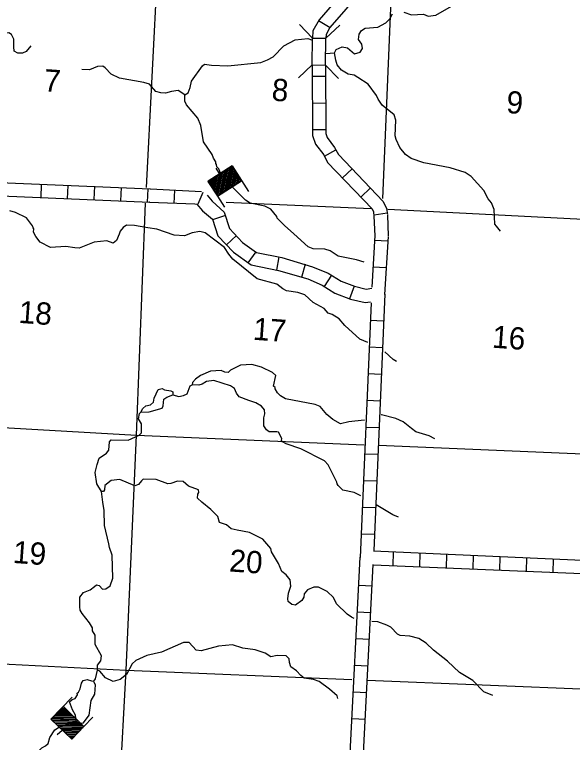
# Model space of a CAD drawing. Extents: x -2721949 to 2144400, y 208501 to 16582360.
# Drawn here: x 642544 to 655112, y 16422419 to 16438807 of the extents above; entities that cross this region are included whole.
import ezdxf

# ---------------------------------------------------------------- set-up
doc = ezdxf.new("R2010")
doc.units = 0
for name, color, linetype in [('L13', 7, 'Continuous'), ('L14', 7, 'Continuous'), ('L18', 7, 'Continuous'), ('L3', 7, 'Continuous'), ('L6', 7, 'Continuous'), ('L8', 7, 'Continuous')]:
    doc.layers.add(name, color=color, linetype=linetype)

msp = doc.modelspace()

# ---------------------------------------------------------------- linework, layer by layer
at = {"layer": 'L13'}
for points in [[(645514, 16434915), (645773, 16439901), (645975, 16444924)], [(651235, 16443835), (651046, 16439680), (650836, 16434666)], [(644485, 16413505), (644771, 16418766), (645059, 16424043), (645289, 16429340), (645498, 16434564)], [(647315, 16434584), (650577, 16434442)], [(650952, 16434423), (656089, 16434162), (661390, 16433982), (666661, 16433728), (671797, 16433459)], [(640313, 16429623), (645289, 16429340), (650420, 16429122)], [(650746, 16429115), (655877, 16428897), (661167, 16428675), (666258, 16428476)], [(640073, 16424301), (645059, 16424043), (650140, 16423836)], [(650491, 16423819), (655665, 16423614), (660895, 16423372), (666025, 16423137)]]:
    msp.add_lwpolyline(points, dxfattribs=at)
at = {"layer": 'L18'}
for p, q in [((649255, 16438278), (648967, 16438583)), ((649556, 16438273), (649870, 16438568)), ((649245, 16437676), (649255, 16438278)), ((649255, 16438278), (649556, 16438273)), ((649546, 16437671), (649556, 16438273)), ((649245, 16437676), (648939, 16437380)), ((649245, 16437676), (649546, 16437671)), ((649546, 16437671), (649842, 16437365))]:
    msp.add_line(p, q, dxfattribs=at)
at = {"layer": 'L3'}
for points in [[(651313, 16438858), (651485, 16438804), (651754, 16438818), (651859, 16438768), (652037, 16438797), (652386, 16438998)], [(649749, 16437949), (649788, 16438022), (649926, 16438079), (650042, 16438062), (650200, 16437925), (650328, 16437958), (650384, 16438046), (650366, 16438139), (650290, 16438245), (650307, 16438369), (650363, 16438449), (650442, 16438502), (650728, 16438523), (650911, 16438619), (651001, 16438713), (651060, 16438826)], [(642915, 16438106), (642805, 16437972), (642727, 16437936), (642618, 16437935), (642538, 16437983), (642528, 16438084), (642532, 16438251), (642473, 16438356), (642417, 16438393), (642239, 16438372), (641907, 16438179), (641728, 16438133), (641238, 16438060), (641103, 16438170), (640995, 16438177), (640941, 16438123), (640910, 16438041), (640880, 16437976), (640758, 16437910), (640434, 16437933)], [(646384, 16437003), (646454, 16437048), (646504, 16437162), (646532, 16437310), (646782, 16437652), (646827, 16437691), (646984, 16437671), (647351, 16437653), (648093, 16437725), (648240, 16437790), (648370, 16437856), (648614, 16438106), (648866, 16438239), (649153, 16438268), (649235, 16438237)], [(649556, 16437930), (649749, 16437949)], [(653494, 16433931), (653402, 16434046), (653363, 16434091), (653345, 16434418), (653289, 16434565), (653212, 16434662), (653116, 16434845), (652829, 16435158), (652694, 16435252), (652358, 16435360), (651764, 16435469), (651478, 16435565), (651350, 16435658), (651220, 16435818), (651140, 16435991), (651121, 16436076), (651130, 16436427), (651096, 16436547), (650828, 16436767), (650737, 16436899), (650701, 16436985), (650510, 16437242), (650278, 16437392), (650198, 16437440), (650058, 16437467), (649913, 16437553), (649814, 16437677), (649779, 16437780), (649749, 16437949)], [(646384, 16437003), (646232, 16437098), (646080, 16437075), (645943, 16437035), (645843, 16437042), (645728, 16437075), (645581, 16437237), (645458, 16437279), (644905, 16437377), (644718, 16437466), (644586, 16437609), (644531, 16437647), (644413, 16437639), (644231, 16437560), (644057, 16437572)], [(650423, 16433231), (650251, 16433285), (649838, 16433365), (649654, 16433487), (649532, 16433529), (649273, 16433531), (649159, 16433581), (648837, 16433872), (648624, 16434055), (648461, 16434226), (648455, 16434260), (648316, 16434429), (648179, 16434497), (647849, 16434563), (647745, 16434629), (647386, 16434989), (647192, 16435212), (647143, 16435333), (647104, 16435378), (647091, 16435429), (647076, 16435455), (647078, 16435488), (647026, 16435576), (646998, 16435653), (646802, 16435944), (646744, 16436308), (646672, 16436472), (646418, 16436775), (646382, 16436861), (646384, 16437003)], [(650502, 16431426), (650323, 16431497), (649985, 16431806), (649854, 16431958), (649702, 16432053), (649612, 16432084), (649519, 16432191), (649270, 16432326), (649081, 16432499), (648926, 16432552), (648669, 16432587), (648589, 16432635), (648454, 16432737), (648011, 16432860), (647465, 16433301), (647372, 16433409), (647275, 16433566), (646838, 16433891), (646715, 16433924), (646545, 16433895), (646373, 16433824), (646140, 16433840), (645748, 16433977), (645549, 16434008), (645243, 16434056), (645068, 16434068), (644989, 16434015), (644924, 16433928), (644903, 16433862), (644843, 16433724), (644763, 16433663), (644624, 16433715), (644338, 16433685), (644002, 16433551), (643902, 16433558), (643703, 16433589), (643358, 16433563), (643124, 16433681), (643024, 16433813), (642973, 16433909), (642978, 16433984), (642963, 16434002), (642950, 16434053), (642812, 16434230), (642569, 16434348), (642438, 16434391)], [(651149, 16430994), (651077, 16431041), (650888, 16431214)], [(650427, 16429682), (650418, 16429674), (650072, 16429641), (649885, 16429596), (649716, 16429691), (649582, 16429802), (649427, 16429980), (649314, 16430030), (648645, 16430154), (648532, 16430220), (648470, 16430292), (648418, 16430379), (648412, 16430413), (648381, 16430440), (648431, 16430679), (648353, 16430752), (648110, 16430870), (647888, 16430928), (647636, 16430912), (647411, 16430803), (647357, 16430748), (647282, 16430754), (647201, 16430793), (646957, 16430777), (646733, 16430684), (646618, 16430601), (646554, 16430522), (646542, 16430472)], [(650346, 16427972), (650192, 16428050), (649936, 16428102), (649835, 16428202), (649813, 16428245), (649807, 16428279), (649609, 16428670), (649523, 16428760), (648991, 16429032), (648664, 16429139), (648583, 16429187), (648560, 16429214), (648564, 16429264), (648490, 16429403), (648449, 16429414), (648281, 16429410), (648218, 16429456), (648157, 16429544), (648162, 16429728), (648185, 16429818), (648175, 16429911), (648106, 16429991), (647977, 16430068), (647822, 16430121), (647602, 16430203), (647541, 16430283), (647498, 16430387), (647411, 16430452), (647034, 16430571), (646865, 16430549), (646769, 16430489), (646692, 16430461), (646542, 16430472)], [(645692, 16430173), (645781, 16430368), (645866, 16430387), (645923, 16430358), (646064, 16430339), (646112, 16430311), (646107, 16430244)], [(646107, 16430244), (646247, 16430209), (646348, 16430227), (646435, 16430271), (646498, 16430450), (646542, 16430472)], [(645392, 16429852), (645577, 16429864), (645868, 16429943), (645889, 16430000), (645908, 16430150), (645978, 16430195), (646107, 16430244)], [(645392, 16429852), (645432, 16429941), (645503, 16429995), (645605, 16430021), (645677, 16430082), (645692, 16430173)], [(644502, 16428066), (644398, 16428241), (644357, 16428495), (644404, 16428676), (644448, 16428823), (644615, 16428929), (644670, 16429000), (644684, 16429191), (644720, 16429231), (645105, 16429228), (645355, 16429336), (645401, 16429391), (645407, 16429591), (645340, 16429705), (645357, 16429829), (645392, 16429852)], [(652011, 16429258), (651882, 16429326), (651587, 16429415), (651484, 16429489), (651302, 16429636), (651132, 16429715), (650812, 16429797), (650803, 16429797)], [(650197, 16425213), (650132, 16425243), (650037, 16425308), (649794, 16425543), (649729, 16425682), (649588, 16425817), (649394, 16425915), (649285, 16425915), (649147, 16425857), (649065, 16425763), (649060, 16425688), (649013, 16425616), (648871, 16425509), (648788, 16425523), (648710, 16425596), (648698, 16425656), (648715, 16425780), (648768, 16425935), (648753, 16426078), (648661, 16426194), (648566, 16426268), (648487, 16426449), (648330, 16426711), (648319, 16426787), (648141, 16426993), (647834, 16427149), (647562, 16427202), (647421, 16427229), (647319, 16427320), (647164, 16427373), (647124, 16427510), (646967, 16427663), (646762, 16427828), (646668, 16427919), (646674, 16428011), (646693, 16428043), (646690, 16428110), (646461, 16428193), (646343, 16428294), (646218, 16428303), (646064, 16428247), (645996, 16428243), (645735, 16428337), (645443, 16428350), (645407, 16428311), (645334, 16428224), (645257, 16428196), (644915, 16428338), (644721, 16428318), (644579, 16428203), (644572, 16428103), (644545, 16428072), (644502, 16428066)], [(644414, 16424047), (644414, 16424156), (644488, 16424259), (644504, 16424367), (644364, 16424628), (644362, 16424838), (644302, 16424934), (644299, 16425001), (644231, 16425115), (644070, 16425319), (644026, 16425397), (644015, 16425474), (644013, 16425691), (644096, 16425794), (644251, 16425858), (644348, 16425927), (644393, 16425965), (644451, 16425953), (644529, 16425872), (644604, 16425875), (644701, 16425943), (644755, 16426115), (644743, 16426635), (644680, 16426807), (644669, 16426891), (644573, 16427300), (644564, 16427643), (644536, 16427830), (644502, 16428066)], [(651190, 16427493), (651068, 16427544), (650691, 16427772)], [(653319, 16423473), (653116, 16423555), (652867, 16423816), (652570, 16423996), (652296, 16424250), (651979, 16424499), (651814, 16424653), (651654, 16424757), (651449, 16424813), (651232, 16424829), (651168, 16424858), (651020, 16425011), (650931, 16425060), (650727, 16425133), (650594, 16425142)], [(649825, 16423407), (649812, 16423466), (649639, 16423621), (649408, 16423788), (649278, 16423840), (649071, 16423863), (648992, 16423927), (648899, 16424034), (648771, 16424119), (648737, 16424222), (648734, 16424305), (648664, 16424369), (648463, 16424375), (648319, 16424344), (648191, 16424428), (647962, 16424503), (647688, 16424540), (647451, 16424615), (647139, 16424588), (646747, 16424482), (646639, 16424498), (646476, 16424669), (646350, 16424669), (645858, 16424454), (645526, 16424377), (645275, 16424261), (645194, 16424192), (645068, 16423950), (644926, 16423835), (644764, 16423788), (644594, 16423875), (644463, 16424027), (644414, 16424047)], [(644329, 16423802), (644366, 16423850), (644414, 16424047)], [(643964, 16423494), (643958, 16423528), (643985, 16423551), (644024, 16423623), (644050, 16423755), (644087, 16423811), (644181, 16423838), (644280, 16423806), (644329, 16423802)], [(643930, 16422902), (643993, 16422847), (644094, 16422857), (644224, 16423031), (644273, 16423363), (644350, 16423508), (644365, 16423716), (644335, 16423768), (644329, 16423802)], [(643930, 16422902), (643915, 16423037), (643847, 16423151), (643827, 16423211), (643785, 16423331), (643839, 16423386), (643908, 16423406), (643964, 16423494)], [(643070, 16422119), (643060, 16422203), (643158, 16422296), (643245, 16422340), (643299, 16422395), (643343, 16422534), (643455, 16422702), (643578, 16422785), (643810, 16422860), (643930, 16422902)]]:
    msp.add_lwpolyline(points, dxfattribs=at)
at = {"layer": 'L6'}
for p, q in [((647077, 16435346), (647159, 16435215)), ((647264, 16435283), (647150, 16434738)), ((647299, 16435297), (647176, 16434753)), ((647326, 16435320), (647202, 16434768)), ((647352, 16435335), (647229, 16434791)), ((647387, 16435357), (647264, 16434814)), ((647414, 16435381), (647299, 16434828)), ((647440, 16435395), (647326, 16434851)), ((647463, 16435369), (647352, 16434875)), ((647478, 16435343), (647378, 16434889)), ((647501, 16435307), (647414, 16434912)), ((647449, 16435403), (647817, 16434824)), ((647028, 16435132), (646979, 16434926)), ((647054, 16435147), (647002, 16434891)), ((647089, 16435170), (647017, 16434865)), ((647115, 16435185), (647040, 16434838)), ((647150, 16435207), (647063, 16434803)), ((647176, 16435222), (647077, 16434777)), ((647203, 16435245), (647092, 16434751)), ((647229, 16435260), (647115, 16434716)), ((647523, 16435272), (647440, 16434927)), ((647538, 16435246), (647475, 16434949)), ((647553, 16435220), (647501, 16434964)), ((647575, 16435185), (647536, 16434987)), ((647599, 16435158), (647563, 16435010)), ((647614, 16435132), (647589, 16435025)), ((646905, 16435057), (646904, 16435041)), ((646940, 16435072), (646927, 16435014)), ((646966, 16435086), (646942, 16434988)), ((646993, 16435110), (646957, 16434962)), ((647636, 16435097), (647624, 16435039)), ((647115, 16434716), (647273, 16434470)), ((643364, 16422943), (643843, 16423435)), ((643589, 16423169), (643698, 16423170)), ((643616, 16423192), (643675, 16423196)), ((643417, 16422989), (643878, 16422998)), ((643445, 16423021), (643847, 16423025)), ((643471, 16423044), (643824, 16423052)), ((643490, 16423068), (643800, 16423070)), ((643517, 16423091), (643777, 16423097)), ((643544, 16423122), (643745, 16423125)), ((643563, 16423146), (643722, 16423151)), ((644105, 16422781), (644305, 16422992)), ((643372, 16422942), (643934, 16422952)), ((643391, 16422966), (643902, 16422979)), ((643395, 16422915), (643957, 16422933)), ((643419, 16422897), (643981, 16422907)), ((643450, 16422861), (644012, 16422879)), ((643474, 16422843), (644035, 16422853)), ((643497, 16422816), (644059, 16422834)), ((643506, 16422598), (643614, 16422699)), ((643521, 16422798), (644082, 16422807)), ((643552, 16422770), (644105, 16422781)), ((643575, 16422743), (644087, 16422757)), ((643599, 16422717), (644060, 16422734)), ((643622, 16422698), (644033, 16422710)), ((643654, 16422671), (644006, 16422679)), ((643677, 16422644), (643988, 16422655)), ((643701, 16422626), (643961, 16422632)), ((643724, 16422599), (643942, 16422608)), ((643756, 16422571), (643907, 16422577)), ((643779, 16422545), (643888, 16422553)), ((643802, 16422526), (643861, 16422522)), ((643826, 16422499), (643842, 16422498))]:
    msp.add_line(p, q, dxfattribs=at)
for points in [[(647449, 16435403), (646905, 16435057)], [(646905, 16435057), (646896, 16435050), (647115, 16434716), (647659, 16435062)], [(643826, 16422499), (643833, 16422490), (644105, 16422781), (643644, 16423232)], [(643364, 16422943), (643826, 16422499)]]:
    msp.add_lwpolyline(points, dxfattribs=at)
at = {"layer": 'L8'}
for p, q in [((649392, 16438670), (649657, 16438517)), ((649243, 16437417), (649544, 16437420)), ((649250, 16436814), (649551, 16436817)), ((649257, 16436219), (649559, 16436222)), ((649524, 16435622), (649785, 16435762)), ((649932, 16435132), (650148, 16435335)), ((642208, 16435027), (645596, 16434884)), ((643143, 16434985), (643138, 16434684)), ((643743, 16434958), (643730, 16434658)), ((644345, 16434940), (644331, 16434640)), ((644945, 16434914), (644932, 16434613)), ((645546, 16434887), (645533, 16434587)), ((645604, 16434883), (646755, 16434825)), ((646146, 16434852), (646133, 16434552)), ((646787, 16434798), (646676, 16434538)), ((650344, 16434693), (650560, 16434903)), ((642244, 16434724), (645591, 16434583)), ((645591, 16434583), (645583, 16434583)), ((645583, 16434583), (646609, 16434543)), ((646609, 16434543), (646651, 16434540)), ((650642, 16434295), (650938, 16434340)), ((647294, 16434285), (647002, 16434188)), ((650641, 16434278), (650658, 16433817)), ((650943, 16434290), (650960, 16433828)), ((647546, 16433831), (647321, 16433621)), ((650659, 16433833), (650592, 16432666)), ((650959, 16433812), (650881, 16432503)), ((650651, 16433725), (650951, 16433712)), ((647979, 16433465), (647803, 16433219)), ((648499, 16433353), (648444, 16433055)), ((649089, 16433185), (649009, 16432889)), ((650616, 16433125), (650917, 16433112)), ((649683, 16432941), (649522, 16432685)), ((650192, 16432695), (650088, 16432410)), ((650882, 16432512), (650634, 16426738)), ((650575, 16432316), (650330, 16426584)), ((650555, 16431924), (650855, 16431911)), ((650529, 16431323), (650829, 16431310)), ((650502, 16430723), (650802, 16430710)), ((650484, 16430122), (650776, 16430109)), ((650457, 16429521), (650758, 16429508)), ((650431, 16428920), (650731, 16428907)), ((650404, 16428320), (650705, 16428306)), ((650378, 16427719), (650678, 16427706)), ((650352, 16427118), (650652, 16427105)), ((650633, 16426730), (655739, 16426505)), ((651070, 16426405), (651083, 16426706)), ((651671, 16426379), (651684, 16426679)), ((652272, 16426352), (652285, 16426653)), ((652872, 16426326), (652885, 16426626)), ((653473, 16426299), (653486, 16426600)), ((650040, 16420922), (650330, 16426592)), ((654073, 16426273), (654087, 16426573)), ((654674, 16426246), (654687, 16426547)), ((650339, 16420901), (650620, 16426429)), ((650619, 16426421), (655734, 16426204)), ((650601, 16425937), (650301, 16425950)), ((650566, 16425337), (650266, 16425350)), ((650540, 16424736), (650240, 16424749)), ((650505, 16424136), (650205, 16424149)), ((650479, 16423535), (650178, 16423549)), ((650452, 16422935), (650152, 16422948))]:
    msp.add_line(p, q, dxfattribs=at)
for points in [[(650384, 16439840), (650207, 16439649), (650132, 16439537), (649410, 16438685), (649267, 16438444), (649255, 16438278)], [(650645, 16439684), (650445, 16439464), (650370, 16439352), (649649, 16438517), (649562, 16438356), (649556, 16438273)], [(649245, 16437676), (649256, 16436085), (649325, 16435887), (649509, 16435648), (649597, 16435475), (650602, 16434432), (650630, 16434363), (650640, 16434261)], [(649546, 16437671), (649560, 16436130), (649587, 16436036), (649755, 16435815), (649844, 16435658), (650848, 16434598), (650920, 16434442), (650944, 16434306)], [(646883, 16434741), (646999, 16434607), (647266, 16434362), (647390, 16433993), (647677, 16433679), (647995, 16433447), (648565, 16433339), (649253, 16433131), (649611, 16432988), (649899, 16432808), (650200, 16432695), (650463, 16432625), (650590, 16432650)], [(646651, 16434540), (646782, 16434388), (647003, 16434197), (647127, 16433828), (647477, 16433460), (647875, 16433171), (648493, 16433043), (649149, 16432854), (649474, 16432713), (649762, 16432534), (650112, 16432400), (650442, 16432326), (650560, 16432342)]]:
    msp.add_lwpolyline(points, dxfattribs=at)

# ---------------------------------------------------------------- texts
at = {"layer": 'L14'}
for s, height, p in [('7', 501, (643193, 16437082)), ('8', 501, (648325, 16436872)), ('9', 501, (653611, 16436592)), ('18', 500.8, (642625, 16431867)), ('17', 500.8, (647904, 16431487)), ('16', 500.8, (653289, 16431309)), ('19', 500.8, (642496, 16426462)), ('20', 500.8, (647370, 16426270))]:
    msp.add_text(s, height=height, rotation=355.8844, dxfattribs=at).set_placement(p)

doc.saveas('drawing.dxf')
